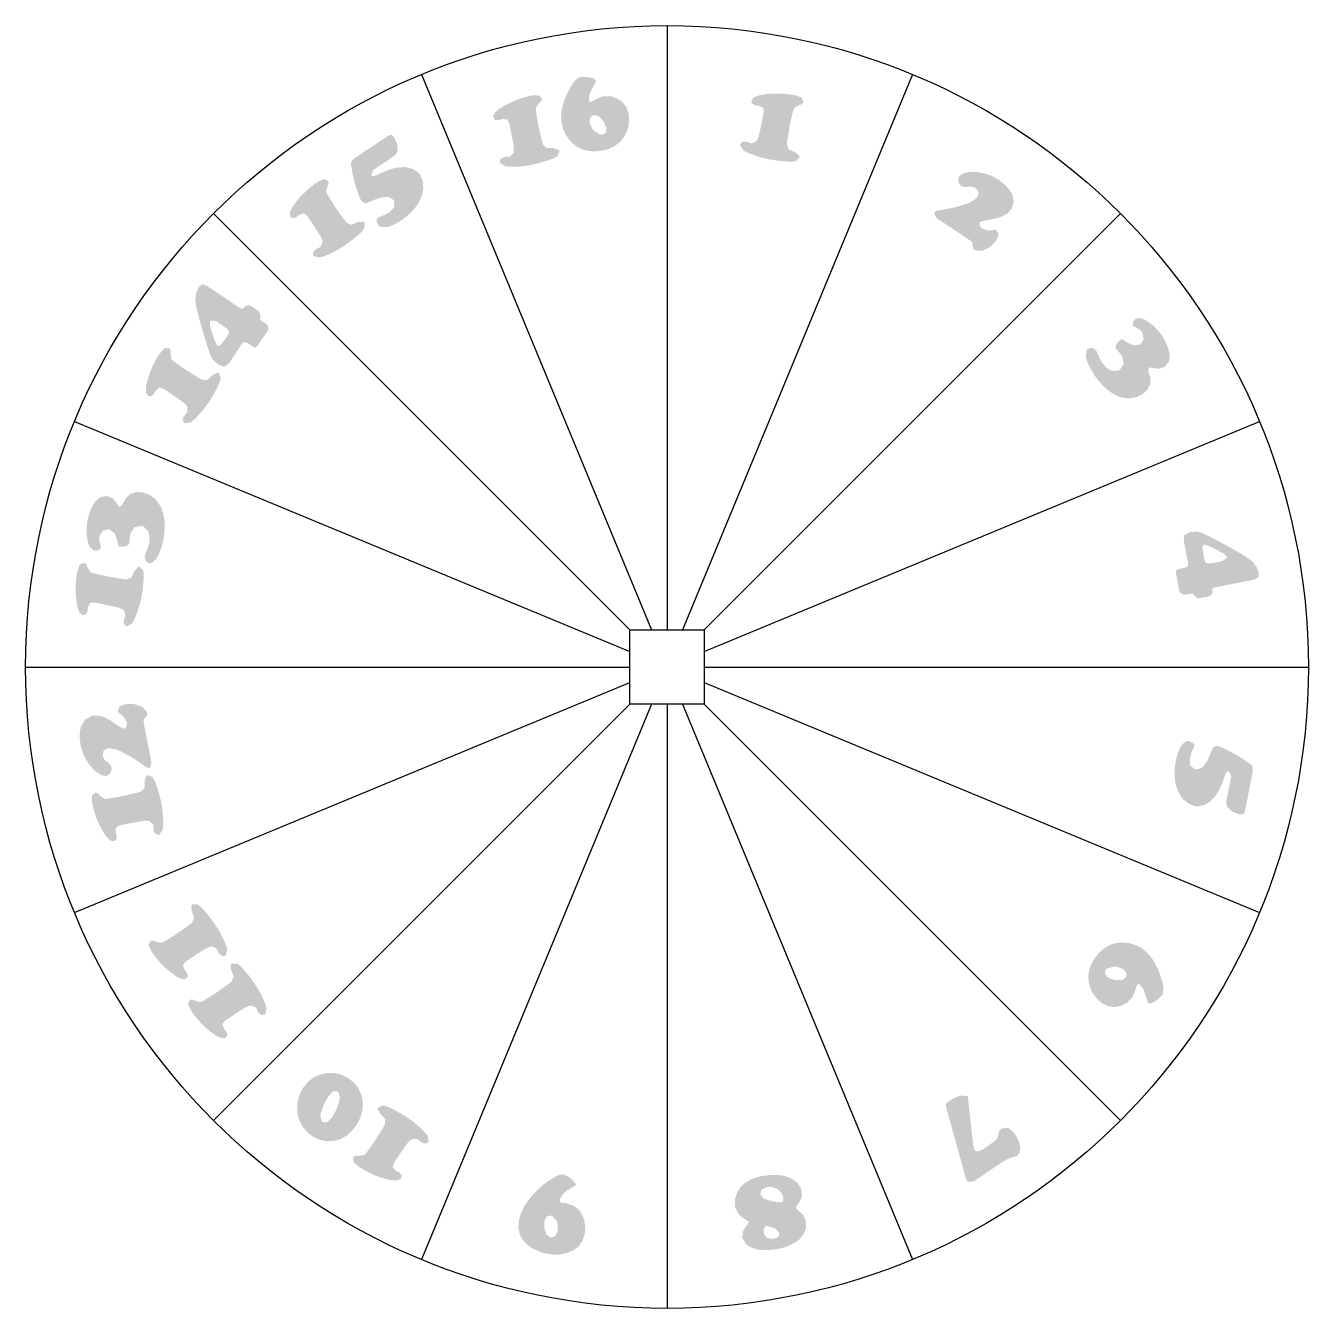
# Model space of a CAD drawing. Header units: millimetres. Extents: x 2120 to 3510, y 1428 to 1717.
# Drawn here: x 2812 to 3050, y 1459.4 to 1697.4 of the extents above; entities that cross this region are included whole.
import ezdxf

# ---------------------------------------------------------------- set-up
doc = ezdxf.new("R2010")
doc.units = ezdxf.units.MM

msp = doc.modelspace()

# ---------------------------------------------------------------- hatches: boundary and pattern name
h = msp.add_hatch(color=1)
h.dxf.hatch_style = 1
h.paths.add_polyline_path([(2954.32, 1681.36), (2954.54, 1682.07), (2955.43, 1682.63), (2956.03, 1682.85), (2956.26, 1683.25), (2955.99, 1684.01), (2955.94, 1684.06), (2954.73, 1684.49), (2953.34, 1684.7), (2952.02, 1684.81), (2950.71, 1684.81), (2949.41, 1684.7), (2948.12, 1684.5), (2947.07, 1684.1), (2946.6, 1683.5), (2946.72, 1682.94), (2947.25, 1682.63), (2947.63, 1682.58), (2948.05, 1682.52), (2948.86, 1682.14), (2948.92, 1681.29), (2948.72, 1680.31), (2948.39, 1678.64), (2948.12, 1677.46), (2947.94, 1676.77), (2947.56, 1675.94), (2946.63, 1675.56), (2946.25, 1675.7), (2945.56, 1675.9), (2944.87, 1675.79), (2944.49, 1675.3), (2944.49, 1675.25), (2945.13, 1674.25), (2945.98, 1673.82), (2947.36, 1673.27), (2948.54, 1672.91), (2949.88, 1672.6), (2949.99, 1672.58), (2951.31, 1672.38), (2952.62, 1672.22), (2953.94, 1672.15), (2954.83, 1672.26), (2955.54, 1672.93), (2955.56, 1673.2), (2954.72, 1673.94), (2953.54, 1674.43), (2953.22, 1675.3), (2953.25, 1675.88), (2953.27, 1675.99), (2953.43, 1676.95), (2953.76, 1678.91), (2953.96, 1679.87)])
h.paths.add_polyline_path([(2995.28, 1664.69), (2995.28, 1664.86), (2995.02, 1666.13), (2994.53, 1666.94), (2993.66, 1667.9), (2992.54, 1668.79), (2992.3, 1668.92), (2991.16, 1669.55), (2989.93, 1669.97), (2988.66, 1670.21), (2987.35, 1670.26), (2987.22, 1670.26), (2985.95, 1669.99), (2985.1, 1669.41), (2984.99, 1668.48), (2985.52, 1667.63), (2986.15, 1667.45), (2986.32, 1667.47), (2987.57, 1667.54), (2988.29, 1667.23), (2988.8, 1666.51), (2988.55, 1665.52), (2987.33, 1664.69), (2986.7, 1664.4), (2985.57, 1664), (2984.25, 1663.66), (2982.76, 1663.37), (2982.02, 1663.24), (2980.95, 1663.01), (2980.51, 1662.7), (2980.48, 1662.66), (2981, 1661.7), (2987.06, 1657.64), (2987.59, 1657.2), (2987.68, 1656.66), (2987.75, 1656.1), (2988.04, 1655.77), (2988.15, 1655.7), (2989.42, 1655.64), (2989.73, 1655.73), (2990.92, 1656.35), (2991.18, 1656.57), (2992.07, 1657.55), (2992.52, 1658.53), (2992.16, 1659.4), (2991.85, 1659.54), (2991.18, 1659.45), (2990.58, 1659.38), (2989.4, 1659.76), (2988.95, 1660.32), (2989, 1660.96), (2990.4, 1661.34), (2991.79, 1661.59), (2993.12, 1661.99), (2994.13, 1662.57), (2994.82, 1663.3), (2994.91, 1663.44)])
h.paths.add_polyline_path([(3024.24, 1636.38), (3023.99, 1637.43), (3023.53, 1638.65), (3022.83, 1639.86), (3022.32, 1640.52), (3021.43, 1641.53), (3020.83, 1642.04), (3019.78, 1642.78), (3018.98, 1643.13), (3017.93, 1643.07), (3017.42, 1642.42), (3017.37, 1641.79), (3017.69, 1641.57), (3018.69, 1640.97), (3019.13, 1640.46), (3019.42, 1639.25), (3018.8, 1638.27), (3017.69, 1638.07), (3017.4, 1638.14), (3016.24, 1638.67), (3015.46, 1639.23), (3015.1, 1639.14), (3014.34, 1638.3), (3014.19, 1637.49), (3014.5, 1637.2), (3015.21, 1636.36), (3015.43, 1636), (3015.72, 1634.67), (3015.01, 1633.55), (3014.63, 1633.37), (3013.36, 1633.41), (3012.65, 1633.79), (3011.73, 1634.8), (3011.2, 1635.78), (3011.11, 1635.98), (3010.62, 1637.11), (3009.91, 1637.63), (3009.06, 1637.47), (3008.84, 1637.27), (3008.68, 1636.02), (3008.99, 1634.97), (3009.53, 1633.77), (3010.26, 1632.54), (3010.78, 1631.83), (3011.64, 1630.81), (3012.56, 1629.94), (3013.7, 1629.11), (3014.85, 1628.56), (3016.01, 1628.29), (3016.82, 1628.27), (3018.09, 1628.47), (3019.22, 1629.02), (3020.07, 1629.78), (3020.61, 1630.76), (3020.67, 1631.92), (3020.29, 1633.21), (3020.32, 1633.97), (3020.87, 1633.93), (3022.19, 1633.73), (3023.3, 1634.08), (3024.11, 1635.09)])
h.paths.add_polyline_path([(3040.8, 1595.81), (3040.38, 1596.93), (3039.68, 1597.88), (3039.51, 1598.04), (3038.7, 1598.64), (3037.54, 1599.38), (3036.03, 1600.25), (3032.28, 1602.28), (3031.86, 1602.5), (3030.48, 1603.17), (3029.59, 1603.5), (3029.32, 1603.52), (3027.96, 1603.41), (3026.96, 1602.9), (3026.85, 1601.81), (3027.65, 1597.71), (3027.6, 1597.08), (3027.02, 1596.79), (3025.93, 1596.59), (3025.4, 1596.35), (3025.38, 1595.83), (3026.09, 1592.25), (3026.89, 1591.76), (3028.14, 1592.02), (3028.61, 1592), (3028.83, 1591.58), (3029.59, 1591.13), (3031.71, 1591.55), (3032.22, 1592.18), (3032.13, 1592.62), (3032.17, 1592.98), (3032.6, 1593.16), (3039.86, 1594.61), (3040.69, 1595.01)])
h.paths.add_polyline_path([(3034.05, 1598.04), (3033.53, 1597.93), (3032.53, 1597.75), (3031.44, 1597.6), (3030.93, 1597.71), (3030.66, 1598.42), (3030.5, 1599.24), (3030.46, 1599.51), (3030.32, 1600.74), (3030.65, 1601.14), (3031.99, 1600.65), (3034.31, 1599.42), (3034.9, 1598.74)], flags=16)
h.paths.add_polyline_path([(3034.78, 1558.95), (3035.2, 1559.06), (3035.67, 1558.14), (3034.71, 1553.37), (3034.87, 1552.48), (3035.83, 1551.59), (3035.94, 1551.52), (3037.19, 1551.06), (3037.9, 1551.08), (3038.19, 1551.61), (3039.68, 1559.08), (3039.57, 1560.04), (3039.4, 1560.24), (3038.19, 1561.11), (3037.52, 1561.53), (3036.39, 1562.2), (3035.2, 1562.85), (3034.05, 1563.43), (3033.06, 1563.78), (3032.35, 1563.54), (3032.11, 1563.16), (3031.62, 1561.91), (3031.19, 1560.95), (3030.48, 1559.95), (3030.14, 1559.64), (3029.01, 1559.35), (3028.09, 1560.08), (3028.03, 1560.28), (3028.01, 1561.6), (3028.29, 1562.56), (3028.74, 1563.56), (3028.87, 1563.85), (3028.58, 1564.34), (3027.76, 1564.67), (3027.25, 1564.65), (3026.33, 1563.74), (3026.22, 1563.54), (3025.73, 1562.36), (3025.38, 1561.02), (3025.2, 1559.93), (3025.13, 1558.61), (3025.22, 1557.34), (3025.33, 1556.78), (3025.71, 1555.51), (3026.31, 1554.4), (3026.73, 1553.86), (3027.74, 1553.04), (3028.85, 1552.59), (3029.36, 1552.53), (3030.64, 1552.79), (3031.75, 1553.44), (3032.66, 1554.4), (3032.8, 1554.58), (3033.44, 1555.62), (3034, 1556.83), (3034.47, 1558.17)])
h.paths.add_polyline_path([(3021.5, 1523.48), (3020.78, 1524.58), (3019.96, 1525.49), (3019.04, 1526.22), (3018.15, 1526.72), (3016.88, 1527.14), (3016.75, 1527.16), (3015.41, 1527.29), (3014.14, 1527.16), (3013.18, 1526.85), (3012.11, 1526.22), (3011.13, 1525.38), (3010.26, 1524.26), (3009.73, 1523.35), (3009.28, 1522.15), (3009.13, 1520.94), (3009.26, 1519.74), (3009.64, 1518.51), (3009.95, 1517.91), (3010.71, 1516.84), (3011.67, 1516.02), (3012.71, 1515.5), (3013.94, 1515.3), (3015.21, 1515.53), (3015.26, 1515.55), (3016.41, 1516.15), (3017.28, 1517.09), (3017.46, 1517.4), (3017.95, 1518.67), (3018.18, 1519.43), (3018.4, 1519.56), (3018.69, 1519.49), (3019.32, 1518.65), (3019.8, 1517.4), (3020.14, 1516.24), (3020.34, 1515.95), (3020.94, 1516.02), (3021.83, 1516.57), (3022.08, 1516.77), (3022.95, 1517.64), (3023.1, 1518.89), (3022.9, 1519.85), (3022.46, 1521.32), (3022.1, 1522.23)])
h.paths.add_polyline_path([(3016.26, 1521.61), (3016.12, 1520.81), (3015.42, 1520.29), (3013.93, 1520.32), (3012.63, 1520.88), (3012.22, 1521.48), (3012.38, 1522.21), (3012.56, 1522.44), (3013.83, 1522.79), (3014.48, 1522.77), (3015.63, 1522.35)], flags=16)
h.paths.add_polyline_path([(3013.93, 1520.32), (3013.83, 1520.36), (3014.05, 1520.32), (3015.42, 1520.29), (3015.46, 1520.32), (3015.37, 1520.3)], flags=0)
h.paths.add_polyline_path([(2993.62, 1486.82), (2994.84, 1487.37), (2995.95, 1487.66), (2996.4, 1488.33), (2996.51, 1489.34), (2996.27, 1490.38), (2995.62, 1491.61), (2995.24, 1492.1), (2994.3, 1492.86), (2994.21, 1492.88), (2993.01, 1492.75), (2992.57, 1492.26), (2992.43, 1491.52), (2992.21, 1490.87), (2991.63, 1490.34), (2990.4, 1489.43), (2989.78, 1489.02), (2988.75, 1488.51), (2988.04, 1488.69), (2987.75, 1489.92), (2986.81, 1498.5), (2986.75, 1498.76), (2986.7, 1498.81), (2985.45, 1498.88), (2984.59, 1498.56), (2983.38, 1497.92), (2982.78, 1497.4), (2982.71, 1496.91), (2986.41, 1483.54), (2986.61, 1483.07), (2986.79, 1482.87), (2987.88, 1482.98)])
h.paths.add_polyline_path([(2955.3, 1477.59), (2954.81, 1478.04), (2955.16, 1478.64), (2955.3, 1478.77), (2955.92, 1479.91), (2955.97, 1481.11), (2955.79, 1481.69), (2955.1, 1482.76), (2954.12, 1483.47), (2952.85, 1483.94), (2952.49, 1484.03), (2951.24, 1484.16), (2949.9, 1484.14), (2948.52, 1483.94), (2947.88, 1483.79), (2946.56, 1483.34), (2945.47, 1482.69), (2944.62, 1481.89), (2943.99, 1480.91), (2943.55, 1479.57), (2943.57, 1478.35), (2943.66, 1477.99), (2944.29, 1476.85), (2944.55, 1476.56), (2945.62, 1475.83), (2946.23, 1475.45), (2945.89, 1474.96), (2945.78, 1474.83), (2945.04, 1473.71), (2944.96, 1472.57), (2945, 1472.35), (2945.69, 1471.26), (2946.34, 1470.81), (2947.59, 1470.37), (2947.85, 1470.32), (2949.12, 1470.21), (2950.44, 1470.26), (2951.8, 1470.46), (2952, 1470.5), (2953.34, 1470.9), (2954.49, 1471.46), (2955.5, 1472.17), (2956.32, 1473.15), (2956.77, 1474.29), (2956.75, 1475.54), (2956.23, 1476.72)])
h.paths.add_polyline_path([(2948.81, 1479.84), (2948.28, 1480.6), (2948.5, 1481.42), (2949.48, 1481.91), (2950.28, 1481.96), (2951.49, 1481.51), (2952.18, 1480.82), (2952.56, 1479.97), (2952.53, 1479.35), (2952.2, 1479.06), (2951.93, 1479.04), (2950.51, 1479.26), (2949.88, 1479.44)], flags=16)
h.paths.add_polyline_path([(2949.35, 1474.65), (2949.55, 1474.67), (2950.86, 1474.29), (2951.04, 1474.2), (2951.84, 1473.33), (2951.66, 1472.69), (2950.87, 1472.28), (2949.52, 1472.44), (2948.88, 1473.31), (2948.92, 1474.18)], flags=16)
h.paths.add_polyline_path([(2915.47, 1476.23), (2914.86, 1477.37), (2914.62, 1477.68), (2913.64, 1478.44), (2912.35, 1478.88), (2912.06, 1478.93), (2911.32, 1478.99), (2910.97, 1479.51), (2911.77, 1480.69), (2912.26, 1481.16), (2913.35, 1481.8), (2914.11, 1482.31), (2914.11, 1482.38), (2913.26, 1483.38), (2912.81, 1483.74), (2911.72, 1484.28), (2910.74, 1484.08), (2910.07, 1483.72), (2908.98, 1483.05), (2907.95, 1482.29), (2906.93, 1481.38), (2905.97, 1480.38), (2905.08, 1479.26), (2904.37, 1478.12), (2903.83, 1476.99), (2903.49, 1475.71), (2903.39, 1474.47), (2903.59, 1473.27), (2904.12, 1472.2), (2904.99, 1471.26), (2905.08, 1471.17), (2906.15, 1470.43), (2907.33, 1469.9), (2908.62, 1469.54), (2909.54, 1469.41), (2910.85, 1469.36), (2912.12, 1469.57), (2913.28, 1469.99), (2913.55, 1470.12), (2914.55, 1470.86), (2915.27, 1471.86), (2915.69, 1473.13), (2915.8, 1474.07), (2915.69, 1475.38)])
h.paths.add_polyline_path([(2910.72, 1474.96), (2910.67, 1473.62), (2910.18, 1472.75), (2909.36, 1472.51), (2908.56, 1473.15), (2908.22, 1474.34), (2908.24, 1475.67), (2908.67, 1476.45), (2909.43, 1476.63), (2909.69, 1476.54), (2910.52, 1475.58)], flags=16)
h.paths.add_polyline_path([(2886.53, 1491.48), (2885.91, 1492.21), (2884.84, 1493.24), (2883.88, 1494.02), (2882.65, 1494.9), (2881.54, 1495.58), (2880.38, 1496.22), (2879.2, 1496.78), (2878.33, 1497.05), (2877.42, 1496.69), (2877.28, 1496.45), (2877.8, 1495.44), (2878.69, 1494.53), (2878.64, 1493.62), (2878.4, 1493.1), (2878.35, 1492.99), (2877.82, 1492.17), (2876.77, 1490.47), (2876.21, 1489.67), (2875.3, 1488.42), (2874.83, 1487.86), (2873.81, 1487.69), (2873.16, 1487.71), (2872.8, 1487.44), (2872.76, 1486.62), (2872.78, 1486.57), (2873.82, 1485.65), (2874.94, 1484.97), (2876.13, 1484.37), (2877.33, 1483.85), (2878.58, 1483.45), (2879.85, 1483.16), (2880.96, 1483.12), (2881.63, 1483.5), (2881.74, 1484.05), (2881.36, 1484.54), (2881.03, 1484.74), (2880.67, 1484.94), (2880.07, 1485.61), (2880.32, 1486.42), (2880.9, 1487.26), (2881.83, 1488.67), (2882.52, 1489.65), (2882.97, 1490.23), (2883.64, 1490.85), (2884.62, 1490.83), (2884.95, 1490.58), (2885.49, 1490.12), (2886.18, 1489.96), (2886.71, 1490.27), (2886.74, 1490.32)])
h.paths.add_polyline_path([(2874.45, 1496.07), (2874.54, 1497.29), (2874.39, 1498.54), (2874.23, 1499.08), (2873.7, 1500.24), (2872.92, 1501.24), (2871.89, 1502.09), (2871.65, 1502.22), (2870.49, 1502.78), (2869.24, 1503.07), (2867.92, 1503.07), (2867.68, 1503.02), (2866.41, 1502.71), (2865.29, 1502.17), (2864.31, 1501.39), (2863.49, 1500.37), (2863.24, 1499.99), (2862.69, 1498.79), (2862.4, 1497.52), (2862.37, 1497.38), (2862.35, 1496.07), (2862.57, 1494.8), (2863.09, 1493.59), (2863.24, 1493.3), (2864.04, 1492.26), (2865.05, 1491.43), (2865.49, 1491.14), (2866.7, 1490.63), (2867.95, 1490.41), (2869.22, 1490.47), (2870.4, 1490.81), (2871.47, 1491.41), (2872.45, 1492.26), (2873.32, 1493.37), (2873.5, 1493.64), (2874.1, 1494.84)])
h.paths.add_polyline_path([(2869.48, 1496), (2868.79, 1494.8), (2867.95, 1493.93), (2866.98, 1493.95), (2866.65, 1495.15), (2866.74, 1495.6), (2867.19, 1496.94), (2867.52, 1497.65), (2868.17, 1498.76), (2869.02, 1499.66), (2869.93, 1499.66), (2870.29, 1498.59), (2870.26, 1498.43), (2869.97, 1497.2)], flags=16)
h.paths.add_polyline_path([(2854.46, 1519.63), (2854.39, 1519.72), (2853.61, 1520.81), (2852.79, 1521.83), (2851.92, 1522.81), (2851.21, 1523.37), (2850.23, 1523.39), (2850.02, 1523.22), (2850.11, 1522.1), (2850.58, 1520.92), (2850.2, 1520.1), (2849.78, 1519.69), (2849.69, 1519.65), (2848.89, 1519.07), (2847.26, 1517.91), (2846.44, 1517.4), (2845.14, 1516.57), (2844.47, 1516.22), (2843.47, 1516.46), (2842.87, 1516.73), (2842.45, 1516.62), (2842.09, 1515.88), (2842.09, 1515.84), (2842.67, 1514.63), (2842.69, 1514.59), (2843.47, 1513.52), (2844.34, 1512.49), (2845.25, 1511.58), (2846.26, 1510.73), (2847.31, 1509.98), (2848.33, 1509.51), (2849.09, 1509.6), (2849.4, 1510.09), (2849.24, 1510.69), (2849.02, 1510.98), (2848.75, 1511.31), (2848.46, 1512.16), (2849, 1512.81), (2849.85, 1513.36), (2851.25, 1514.3), (2852.28, 1514.95), (2852.88, 1515.3), (2853.75, 1515.62), (2854.66, 1515.24), (2854.86, 1514.88), (2855.2, 1514.23), (2855.75, 1513.83), (2856.38, 1513.92), (2856.42, 1513.94), (2856.67, 1515.1), (2856.38, 1516.02), (2855.78, 1517.38), (2855.2, 1518.47)])
h.paths.add_polyline_path([(2848.46, 1528.32), (2847.89, 1529.41), (2847.05, 1530.73), (2846.3, 1531.77), (2845.48, 1532.8), (2844.61, 1533.76), (2843.9, 1534.34), (2842.91, 1534.36), (2842.71, 1534.18), (2842.78, 1533.07), (2843.27, 1531.89), (2842.89, 1531.04), (2842.45, 1530.65), (2841.58, 1530.01), (2839.95, 1528.88), (2839.13, 1528.34), (2837.81, 1527.54), (2837.16, 1527.18), (2836.16, 1527.43), (2835.56, 1527.7), (2835.14, 1527.58), (2834.78, 1526.83), (2834.78, 1526.78), (2835.39, 1525.51), (2836.16, 1524.46), (2837.01, 1523.46), (2837.94, 1522.52), (2838.95, 1521.7), (2839.99, 1520.92), (2841.02, 1520.47), (2841.78, 1520.56), (2842.09, 1521.03), (2841.93, 1521.63), (2841.69, 1521.95), (2841.44, 1522.28), (2841.15, 1523.1), (2841.69, 1523.75), (2842.51, 1524.31), (2843.94, 1525.24), (2844.97, 1525.91), (2845.57, 1526.27), (2846.44, 1526.58), (2847.35, 1526.2), (2847.55, 1525.82), (2847.86, 1525.2), (2848.44, 1524.78), (2849.07, 1524.87), (2849.11, 1524.91), (2849.36, 1526.05), (2849.07, 1526.96)])
h.paths.add_polyline_path([(2836.79, 1554.67), (2836.41, 1555.94), (2835.98, 1557.16), (2835.54, 1557.96), (2834.65, 1558.34), (2834.4, 1558.28), (2834.02, 1557.21), (2834.02, 1555.94), (2833.35, 1555.31), (2832.82, 1555.11), (2832.71, 1555.09), (2831.75, 1554.87), (2829.81, 1554.42), (2828.85, 1554.24), (2827.33, 1554), (2826.6, 1553.93), (2825.75, 1554.53), (2825.31, 1555.02), (2824.86, 1555.07), (2824.24, 1554.53), (2824.24, 1554.47), (2824.31, 1553.09), (2824.62, 1551.81), (2825.02, 1550.54), (2825.53, 1549.34), (2826.13, 1548.18), (2826.82, 1547.07), (2827.58, 1546.24), (2828.32, 1546.04), (2828.78, 1546.37), (2828.87, 1546.98), (2828.76, 1547.36), (2828.65, 1547.76), (2828.72, 1548.65), (2829.45, 1549.03), (2830.43, 1549.23), (2832.1, 1549.54), (2833.31, 1549.76), (2834, 1549.87), (2834.94, 1549.83), (2835.63, 1549.12), (2835.65, 1548.71), (2835.72, 1548), (2836.09, 1547.4), (2836.7, 1547.24), (2836.74, 1547.24), (2837.41, 1548.22), (2837.5, 1549.18), (2837.45, 1550.65), (2837.34, 1551.9), (2837.12, 1553.24), (2837.1, 1553.35)])
h.paths.add_polyline_path([(2833.91, 1567.86), (2833.84, 1568.57), (2834.15, 1569.02), (2834.49, 1569.44), (2834.53, 1569.89), (2834.49, 1570.02), (2833.66, 1570.96), (2833.37, 1571.12), (2832.1, 1571.52), (2831.75, 1571.56), (2830.43, 1571.49), (2829.41, 1571.12), (2829.05, 1570.25), (2829.18, 1569.93), (2829.72, 1569.53), (2830.19, 1569.13), (2830.77, 1568.02), (2830.68, 1567.3), (2830.19, 1566.91), (2828.92, 1567.62), (2827.78, 1568.44), (2826.55, 1569.09), (2825.44, 1569.4), (2824.41, 1569.38), (2824.26, 1569.33), (2823.12, 1568.71), (2822.99, 1568.6), (2822.27, 1567.5), (2822.05, 1566.59), (2821.98, 1565.3), (2822.16, 1563.87), (2822.23, 1563.6), (2822.61, 1562.36), (2823.17, 1561.2), (2823.9, 1560.13), (2824.79, 1559.17), (2824.88, 1559.08), (2825.97, 1558.34), (2826.98, 1558.17), (2827.74, 1558.74), (2827.94, 1559.73), (2827.62, 1560.31), (2827.49, 1560.42), (2826.55, 1561.24), (2826.26, 1561.95), (2826.42, 1562.85), (2827.28, 1563.36), (2828.74, 1563.09), (2829.38, 1562.85), (2830.48, 1562.31), (2831.66, 1561.64), (2832.91, 1560.8), (2833.53, 1560.35), (2834.42, 1559.75), (2834.98, 1559.66), (2835.02, 1559.66), (2835.31, 1560.71)])
h.paths.add_polyline_path([(2833.69, 1592.76), (2833.82, 1594.07), (2833.89, 1595.39), (2833.8, 1596.28), (2833.11, 1596.99), (2832.86, 1597.02), (2832.1, 1596.17), (2831.61, 1594.99), (2830.74, 1594.68), (2830.19, 1594.7), (2830.08, 1594.72), (2829.1, 1594.88), (2827.16, 1595.21), (2826.2, 1595.41), (2824.68, 1595.77), (2823.99, 1595.99), (2823.43, 1596.88), (2823.21, 1597.48), (2822.81, 1597.71), (2822.05, 1597.44), (2822.01, 1597.39), (2821.58, 1596.19), (2821.34, 1594.79), (2821.25, 1593.45), (2821.25, 1592.16), (2821.36, 1590.84), (2821.56, 1589.57), (2821.96, 1588.5), (2822.56, 1588.03), (2823.12, 1588.17), (2823.43, 1588.7), (2823.48, 1589.08), (2823.52, 1589.5), (2823.92, 1590.28), (2824.75, 1590.37), (2825.75, 1590.17), (2827.4, 1589.82), (2828.58, 1589.57), (2829.27, 1589.39), (2830.12, 1588.99), (2830.48, 1588.08), (2830.37, 1587.7), (2830.14, 1587.01), (2830.25, 1586.32), (2830.74, 1585.94), (2830.81, 1585.94), (2831.79, 1586.56), (2832.24, 1587.43), (2832.77, 1588.81), (2833.13, 1589.99), (2833.44, 1591.31), (2833.46, 1591.44)])
h.paths.add_polyline_path([(2837.1, 1608.05), (2836.45, 1609.05), (2835.92, 1609.65), (2834.87, 1610.39), (2833.66, 1610.81), (2832.53, 1610.88), (2831.46, 1610.55), (2830.61, 1609.79), (2829.94, 1608.61), (2829.41, 1608.07), (2829.05, 1608.49), (2828.25, 1609.59), (2827.2, 1610.1), (2825.98, 1609.99), (2824.93, 1609.16), (2824.35, 1608.23), (2823.83, 1607.05), (2823.46, 1605.71), (2823.34, 1604.86), (2823.28, 1603.52), (2823.32, 1602.72), (2823.55, 1601.47), (2823.88, 1600.65), (2824.66, 1599.96), (2825.48, 1600.05), (2825.95, 1600.47), (2825.89, 1600.83), (2825.6, 1601.96), (2825.64, 1602.65), (2826.31, 1603.7), (2827.45, 1603.97), (2828.36, 1603.3), (2828.52, 1603.08), (2828.96, 1601.87), (2829.12, 1600.92), (2829.43, 1600.72), (2830.57, 1600.8), (2831.23, 1601.25), (2831.23, 1601.67), (2831.32, 1602.77), (2831.44, 1603.19), (2832.17, 1604.33), (2833.44, 1604.62), (2833.84, 1604.48), (2834.71, 1603.55), (2834.96, 1602.79), (2834.89, 1601.41), (2834.58, 1600.36), (2834.49, 1600.14), (2834.04, 1598.98), (2834.18, 1598.13), (2834.89, 1597.64), (2835.2, 1597.62), (2836.18, 1598.4), (2836.7, 1599.36), (2837.16, 1600.58), (2837.52, 1601.96), (2837.65, 1602.83), (2837.77, 1604.17), (2837.74, 1605.44), (2837.52, 1606.82)])
h.paths.add_polyline_path([(2847.37, 1629.96), (2847.93, 1631.14), (2848.17, 1632.01), (2847.82, 1632.92), (2847.6, 1633.04), (2846.59, 1632.54), (2845.68, 1631.65), (2844.76, 1631.7), (2844.16, 1631.97), (2843.32, 1632.52), (2841.62, 1633.57), (2840.82, 1634.13), (2839.57, 1635.02), (2839.01, 1635.51), (2838.84, 1636.53), (2838.86, 1637.18), (2838.59, 1637.54), (2837.77, 1637.58), (2837.72, 1637.56), (2836.8, 1636.53), (2836.12, 1635.4), (2835.51, 1634.22), (2835, 1632.99), (2834.62, 1631.76), (2834.31, 1630.49), (2834.27, 1629.36), (2834.67, 1628.69), (2835.2, 1628.6), (2835.72, 1628.98), (2835.89, 1629.29), (2836.12, 1629.67), (2836.76, 1630.27), (2837.57, 1630), (2838.41, 1629.45), (2839.82, 1628.49), (2840.8, 1627.8), (2841.38, 1627.37), (2842, 1626.71), (2841.98, 1625.7), (2841.73, 1625.39), (2841.27, 1624.83), (2841.11, 1624.16), (2841.42, 1623.63), (2841.47, 1623.58), (2842.62, 1623.81), (2843.36, 1624.43), (2844.39, 1625.5), (2845.17, 1626.46), (2845.97, 1627.55), (2846.04, 1627.66), (2846.73, 1628.8)])
h.paths.add_polyline_path([(2856.8, 1641.95), (2855.73, 1642.66), (2855.42, 1643), (2855.55, 1643.47), (2855.35, 1644.31), (2853.55, 1645.52), (2852.74, 1645.41), (2852.48, 1645.05), (2852.19, 1644.83), (2851.76, 1645), (2845.61, 1649.13), (2844.74, 1649.42), (2844.1, 1648.93), (2843.61, 1647.84), (2843.43, 1646.68), (2843.43, 1646.45), (2843.58, 1645.45), (2843.87, 1644.11), (2844.34, 1642.42), (2845.54, 1638.34), (2845.7, 1637.87), (2846.19, 1636.42), (2846.61, 1635.55), (2846.77, 1635.35), (2847.82, 1634.46), (2848.89, 1634.13), (2849.74, 1634.82), (2852.05, 1638.3), (2852.52, 1638.7), (2853.15, 1638.5), (2854.06, 1637.87), (2854.59, 1637.65), (2855, 1638.01), (2857.05, 1641.04)])
h.paths.add_polyline_path([(2849.74, 1640.59), (2849.45, 1639.9), (2848.95, 1639.21), (2848.8, 1639.01), (2848.04, 1638.05), (2847.52, 1637.98), (2846.9, 1639.3), (2846.15, 1641.79), (2846.19, 1642.69), (2847.31, 1642.58), (2847.73, 1642.29), (2848.58, 1641.71), (2849.47, 1641.06)], flags=16)
h.paths.add_polyline_path([(2871.18, 1661.28), (2871.11, 1661.34), (2870.53, 1662.15), (2869.37, 1663.77), (2868.86, 1664.6), (2868.06, 1665.91), (2867.7, 1666.56), (2867.95, 1667.58), (2868.21, 1668.16), (2868.08, 1668.61), (2867.35, 1668.96), (2866.12, 1668.4), (2864.98, 1667.56), (2863.98, 1666.71), (2863.04, 1665.78), (2862.22, 1664.8), (2861.46, 1663.73), (2860.99, 1662.7), (2861.08, 1661.94), (2861.55, 1661.63), (2862.15, 1661.81), (2862.46, 1662.03), (2862.8, 1662.3), (2863.62, 1662.59), (2864.27, 1662.03), (2864.82, 1661.21), (2865.76, 1659.78), (2866.41, 1658.76), (2866.79, 1658.16), (2867.1, 1657.29), (2866.7, 1656.37), (2866.34, 1656.17), (2865.72, 1655.86), (2865.29, 1655.28), (2865.38, 1654.66), (2865.43, 1654.61), (2866.56, 1654.37), (2867.48, 1654.66), (2868.84, 1655.26), (2869.93, 1655.84), (2871.09, 1656.57), (2871.18, 1656.64), (2872.27, 1657.42), (2873.29, 1658.24), (2874.28, 1659.11), (2874.83, 1659.83), (2874.86, 1660.81), (2874.7, 1661.01), (2873.56, 1660.94), (2872.4, 1660.45), (2871.56, 1660.83)])
h.paths.add_polyline_path([(2885.64, 1668.59), (2885.18, 1669.7), (2884.84, 1670.1), (2883.77, 1670.82), (2882.52, 1671.15), (2881.21, 1671.13), (2880.98, 1671.08), (2879.78, 1670.79), (2878.53, 1670.35), (2877.24, 1669.72), (2876.48, 1669.41), (2876.1, 1669.61), (2876.44, 1670.59), (2880.45, 1673.29), (2880.98, 1674.03), (2880.94, 1675.34), (2880.9, 1675.47), (2880.36, 1676.66), (2879.85, 1677.17), (2879.25, 1676.99), (2872.92, 1672.75), (2872.31, 1672.02), (2872.31, 1671.75), (2872.56, 1670.28), (2872.72, 1669.5), (2873.05, 1668.23), (2873.43, 1666.94), (2873.85, 1665.71), (2874.28, 1664.78), (2874.97, 1664.44), (2875.43, 1664.54), (2876.64, 1665.07), (2877.62, 1665.42), (2878.82, 1665.64), (2879.29, 1665.62), (2880.29, 1665.02), (2880.41, 1663.86), (2880.32, 1663.66), (2879.4, 1662.72), (2878.51, 1662.26), (2877.51, 1661.86), (2877.2, 1661.74), (2877.06, 1661.21), (2877.4, 1660.38), (2877.8, 1660.03), (2879.07, 1660.03), (2879.31, 1660.09), (2880.49, 1660.58), (2881.68, 1661.28), (2882.57, 1661.92), (2883.55, 1662.81), (2884.37, 1663.77), (2884.71, 1664.24), (2885.33, 1665.42), (2885.67, 1666.63), (2885.75, 1667.29)])
h.paths.add_polyline_path([(2907.8, 1675.92), (2907.75, 1676.01), (2907.53, 1676.97), (2907.09, 1678.91), (2906.93, 1679.87), (2906.68, 1681.4), (2906.6, 1682.14), (2907.22, 1682.99), (2907.69, 1683.43), (2907.75, 1683.88), (2907.2, 1684.48), (2907.15, 1684.5), (2905.91, 1684.44), (2904.48, 1684.1), (2903.23, 1683.7), (2902.03, 1683.19), (2900.87, 1682.61), (2899.75, 1681.92), (2898.93, 1681.14), (2898.73, 1680.4), (2899.04, 1679.93), (2899.66, 1679.87), (2900.02, 1679.95), (2900.44, 1680.07), (2901.33, 1680.02), (2901.71, 1679.26), (2901.91, 1678.28), (2902.23, 1676.61), (2902.45, 1675.43), (2902.54, 1674.72), (2902.49, 1673.78), (2901.8, 1673.09), (2901.38, 1673.07), (2900.67, 1673), (2900.06, 1672.62), (2899.93, 1672.02), (2899.93, 1671.97), (2900.91, 1671.31), (2901.85, 1671.22), (2903.34, 1671.26), (2904.57, 1671.37), (2906.04, 1671.62), (2907.33, 1671.93), (2908.6, 1672.31), (2909.83, 1672.73), (2910.63, 1673.18), (2911.03, 1674.07), (2910.94, 1674.32), (2909.87, 1674.69), (2908.6, 1674.69), (2907.98, 1675.36)])
h.paths.add_polyline_path([(2923.49, 1682.18), (2922.78, 1683.16), (2921.73, 1683.9), (2921.69, 1683.92), (2920.44, 1684.32), (2919.14, 1684.28), (2918.79, 1684.19), (2917.56, 1683.63), (2916.87, 1683.25), (2916.6, 1683.32), (2916.47, 1683.57), (2916.6, 1684.59), (2916.6, 1684.64), (2917.14, 1685.84), (2917.74, 1686.89), (2917.78, 1687.24), (2917.32, 1687.62), (2916.29, 1687.87), (2915.98, 1687.89), (2914.75, 1687.89), (2913.77, 1687.13), (2913.22, 1686.28), (2912.5, 1684.95), (2912.1, 1684.03), (2911.65, 1682.72), (2911.39, 1681.45), (2911.32, 1680.24), (2911.45, 1679.06), (2911.74, 1678.08), (2912.32, 1676.9), (2912.41, 1676.77), (2913.24, 1675.72), (2914.24, 1674.94), (2915.15, 1674.47), (2916.34, 1674.14), (2917.65, 1674.07), (2919.03, 1674.23), (2920.06, 1674.49), (2921.22, 1675.03), (2922.18, 1675.79), (2922.96, 1676.72), (2923.54, 1677.86), (2923.76, 1678.51), (2923.96, 1679.78), (2923.87, 1681.05)])
h.paths.add_polyline_path([(2917.34, 1680.82), (2918.19, 1680.69), (2919.14, 1679.71), (2919.28, 1679.51), (2919.75, 1678.3), (2919.63, 1677.57), (2918.99, 1677.17), (2918.72, 1677.17), (2917.56, 1677.79), (2917.12, 1678.26), (2916.58, 1679.4), (2916.69, 1680.36)], flags=16)

# ---------------------------------------------------------------- linework, layer by layer
at = {"color": 5}
for p, q in [((2930.97, 1697.4), (2930.97, 1585.29)), ((2885.43, 1688.34), (2928.11, 1585.29)), ((2976.51, 1688.34), (2933.82, 1585.29)), ((2846.82, 1662.55), (2924.08, 1585.29)), ((3015.11, 1662.55), (2937.86, 1585.29)), ((2821.03, 1623.94), (2924.08, 1581.25)), ((2937.86, 1581.25), (3040.91, 1623.94)), ((2811.97, 1578.4), (2924.08, 1578.4)), ((2937.86, 1578.4), (3049.97, 1578.4)), ((2821.03, 1532.86), (2924.08, 1575.55)), ((2937.86, 1575.55), (3040.91, 1532.86)), ((2924.08, 1571.51), (2846.82, 1494.25)), ((2928.11, 1571.51), (2885.43, 1468.46)), ((2930.97, 1571.51), (2930.97, 1459.4)), ((2933.82, 1571.51), (2976.51, 1468.46)), ((2937.86, 1571.51), (3015.11, 1494.25))]:
    msp.add_line(p, q, dxfattribs=at)
for p, q in [((2924.08, 1571.51), (2924.08, 1585.29)), ((2924.08, 1585.29), (2937.86, 1585.29)), ((2937.86, 1585.29), (2937.86, 1571.51)), ((2937.86, 1571.51), (2924.08, 1571.51))]:
    msp.add_line(p, q)
msp.add_circle((2930.97, 1578.4), 119)

doc.saveas('drawing.dxf')
